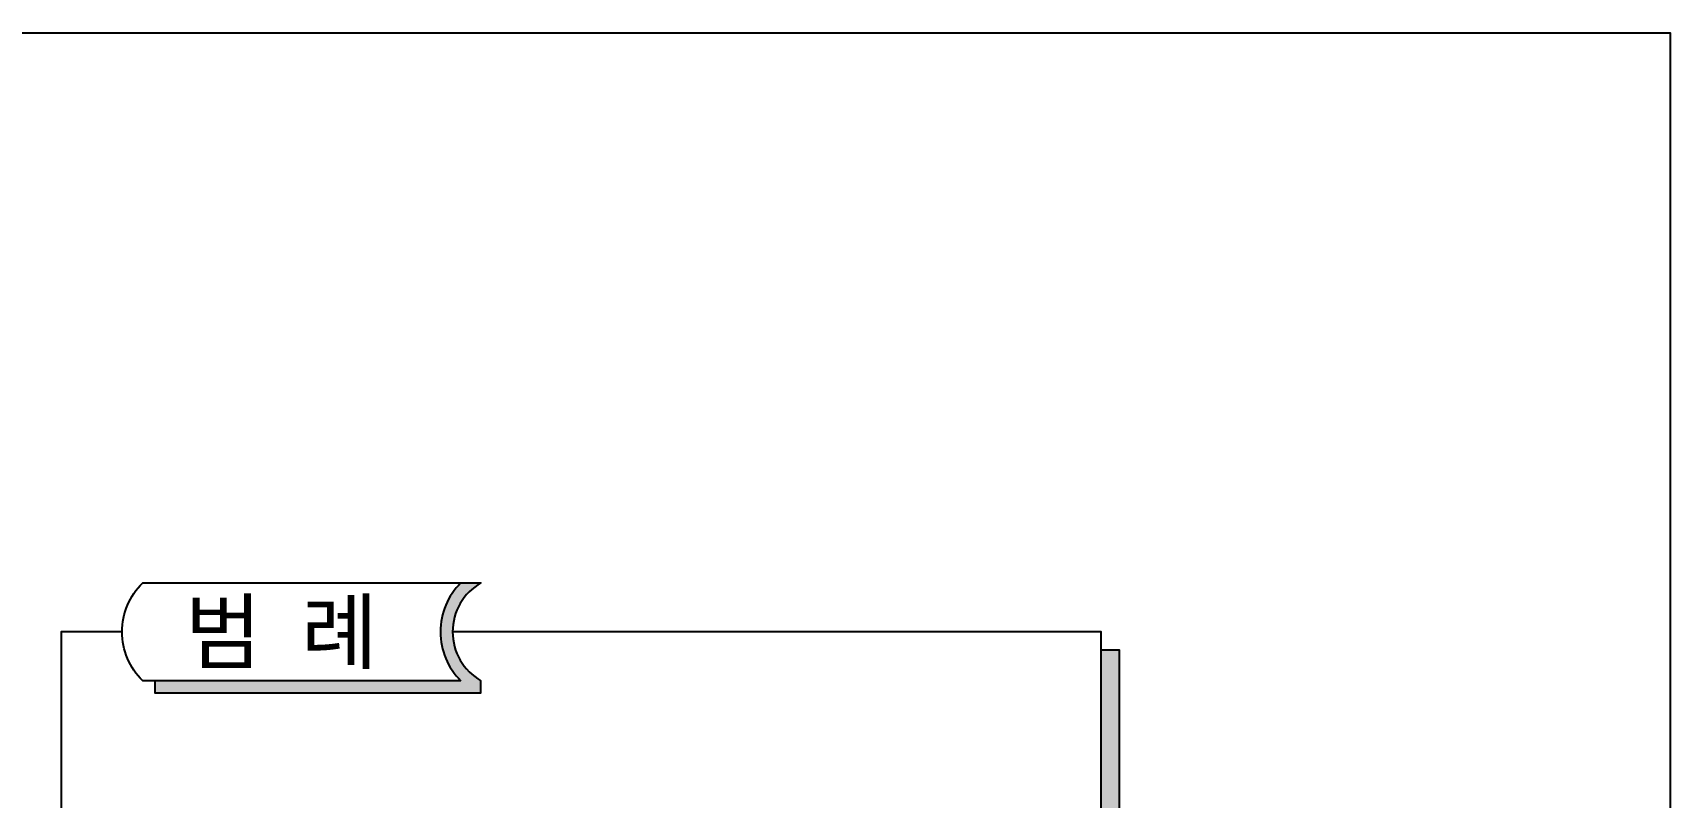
# Model space of a CAD drawing. Header units: millimetres. Extents: x 0 to 841, y 0 to 594.
# Drawn here: x 707.2 to 841, y 531.5 to 594 of the extents above; entities that cross this region are included whole.
import ezdxf
from ezdxf.enums import TextEntityAlignment as Align

# ---------------------------------------------------------------- set-up
doc = ezdxf.new("R2010")
doc.units = ezdxf.units.MM
doc.header["$LTSCALE"] = 10
doc.layers.add('TEXT02', color=6, linetype='Continuous')
doc.layers.add('TITBOX', color=7, linetype='Continuous')
doc.styles.get("Standard").update_dxf_attribs({"font": 'GulimChe.ttf'})

msp = doc.modelspace()

# ---------------------------------------------------------------- hatches: boundary and pattern name
for points in [[(742.17, 541.02), (717.17, 541.02), (717.17, 540.02), (743.81, 540.02), (743.81, 541.02, -0.577726), (743.81, 549.02), (742.17, 549.02, 0.418359)], [(796, 543.52), (794.5, 543.52), (794.5, 448.68), (711, 448.68), (711, 447.18), (796, 447.18)]]:
    msp.add_hatch(color=256).paths.add_polyline_path(points)

# ---------------------------------------------------------------- linework, layer by layer
msp.add_lwpolyline([(742.17, 541.02), (716.17, 541.02, -0.418359), (716.17, 549.02), (742.17, 549.02, 0.418359)], format="xyb", close=True)
msp.add_lwpolyline([(742.17, 549.02), (743.81, 549.02, 0.577726), (743.81, 541.02)], format="xyb")
for points in [[(714.5, 545.02), (709.5, 545.02), (709.5, 448.68), (794.5, 448.68), (794.5, 545.02), (741.5, 545.02)], [(711, 448.68), (711, 447.18), (796, 447.18), (796, 543.52), (794.5, 543.52)], [(717.17, 541.02), (717.17, 540.02), (743.81, 540.02), (743.81, 541.02)]]:
    msp.add_lwpolyline(points)
at = {"layer": 'TITBOX', "color": 1, "flags": 128}
msp.add_lwpolyline([(0, 594), (841, 594), (841, 0), (0, 0)], close=True, dxfattribs=at)

# ---------------------------------------------------------------- texts
at = {"layer": 'TEXT02', "lineweight": -2}
msp.add_text('범 례', height=5, dxfattribs=at).set_placement((727.5, 545.02), align=Align.MIDDLE_CENTER)

doc.saveas('drawing.dxf')
